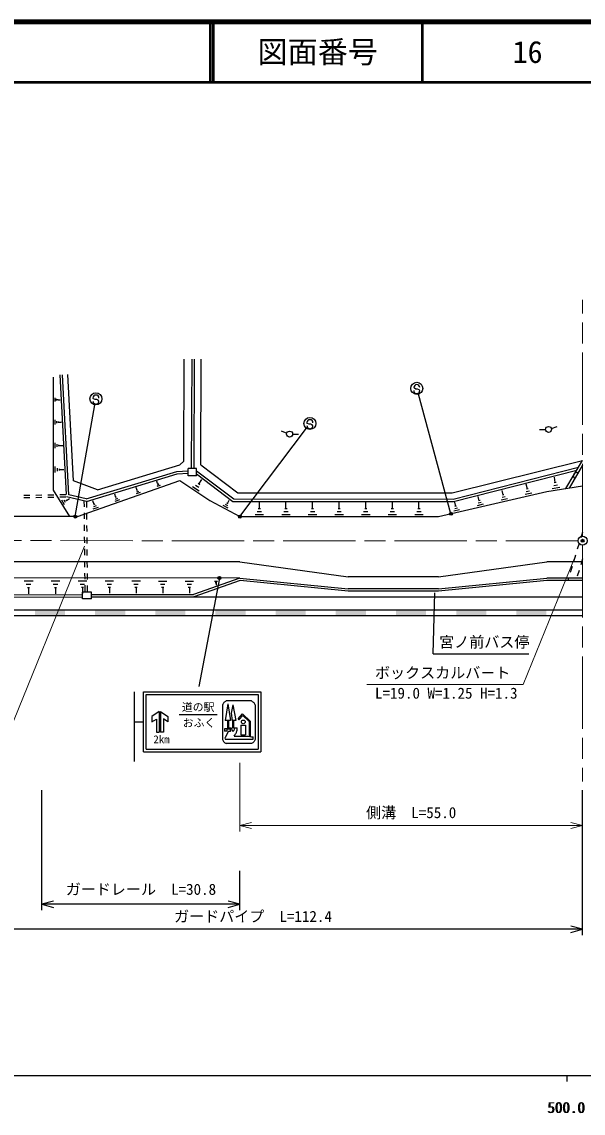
# Model space of a CAD drawing. Units: millimetres, scale not verified. Extents: x 40000 to 680000, y 20000 to 380000.
# Drawn here: x 477452 to 570731, y 198715 to 380000 of the extents above; entities that cross this region are included whole.
import ezdxf
from ezdxf.enums import TextEntityAlignment as Align

# ---------------------------------------------------------------- set-up
doc = ezdxf.new("R2010")
doc.units = ezdxf.units.MM
doc.header["$LTSCALE"] = 1000
doc.header["$PDMODE"] = 32
doc.header["$PDSIZE"] = 500
doc.linetypes.add('CHAIN', pattern=[18.5, 12, -1.5, 3.5, -1.5])
for name, color, linetype, lineweight in [('S-BGD', 7, 'Continuous', 25), ('S-BMK', 2, 'CHAIN', 13), ('S-BMK-SRVR', 3, 'Continuous', 25), ('S-STR-HTXT', 7, 'Continuous', 13), ('S-STR-STRC', 7, 'Continuous', 25), ('S-TTL', 2, 'Continuous', 140), ('S-TTL-BAND', 7, 'Continuous', 25), ('S-TTL-LINE', 7, 'Continuous', 50)]:
    doc.layers.add(name, color=color, linetype=linetype, lineweight=lineweight)
doc.layers.add('S-OTRS', color=6, linetype='Continuous')
doc.layers.add('S-TTL-TXT', color=7, linetype='Continuous')
doc.styles.add('ＭＳ ゴシック', font='')
doc.styles.get('ＭＳ ゴシック').set_extended_font_data('MS Gothic')

msp = doc.modelspace()

# ---------------------------------------------------------------- hatches: boundary and pattern name
at = {"layer": 'S-BGD'}
for points in [[(484627, 281317), (479627, 281318), (479627, 282318), (484627, 282317)], [(494627, 281315), (489627, 281316), (489627, 282316), (494627, 282315)], [(504627, 281313), (499627, 281314), (499627, 282314), (504627, 282313)], [(514627, 281312), (509627, 281313), (509627, 282313), (514627, 282312)], [(524627, 281310), (519627, 281311), (519627, 282311), (524627, 282310)], [(534627, 281309), (529627, 281309), (529627, 282309), (534627, 282309)], [(544627, 281307), (539627, 281308), (539627, 282308), (544627, 282307)], [(554627, 281305), (549627, 281306), (549627, 282306), (554627, 282305)], [(564627, 281304), (559627, 281304), (559627, 282304), (564627, 282304)]]:
    msp.add_hatch(color=256, dxfattribs=at).paths.add_polyline_path(points)

# ---------------------------------------------------------------- linework, layer by layer
for p, q in [((504355, 307001), (504412, 323975)), ((505671, 305807), (505731, 323970)), ((506071, 305807), (506131, 323969)), ((507203, 306433), (507261, 323965)), ((482717, 302207), (482692, 320996)), ((484876, 301491), (483827, 321365)), ((485280, 301414), (484226, 321386)), ((486054, 303773), (485122, 321433)), ((482998, 316930), (482997, 317524)), ((483209, 317079), (483209, 317376)), ((483421, 317153), (483421, 317302)), ((483421, 317228), (483845, 317228)), ((483003, 313136), (483002, 313863)), ((483262, 313318), (483262, 313682)), ((483522, 313409), (483522, 313591)), ((483522, 313500), (484042, 313501)), ((520548, 312058), (521480, 311696)), ((563472, 312288), (564472, 312288)), ((565443, 312456), (566385, 312791)), ((483008, 309199), (483007, 310066)), ((522446, 311515), (523446, 311515)), ((483317, 309416), (483317, 309850)), ((483627, 309525), (483626, 309742)), ((483627, 309633), (484246, 309634)), ((490043, 302273), (503720, 306426)), ((504355, 307001), (503720, 306426)), ((507203, 306433), (513326, 301785)), ((548953, 301779), (570631, 307125)), ((567861, 302484), (570631, 307125)), ((483013, 305115), (483012, 306127)), ((483374, 305368), (483373, 305874)), ((483735, 305495), (483735, 305748)), ((483735, 305622), (484458, 305623)), ((488169, 300755), (503183, 305314)), ((488183, 300342), (503255, 304918)), ((503183, 305314), (505068, 305431)), ((503255, 304918), (505068, 305030)), ((506468, 305807), (505068, 305807)), ((505068, 304557), (505068, 305807)), ((506468, 304557), (506468, 305807)), ((506468, 305438), (512659, 300740)), ((506468, 304936), (512524, 300340)), ((549120, 300734), (569960, 306000)), ((549169, 300334), (569670, 305514)), ((570631, 306333), (568381, 302562)), ((490043, 302273), (486054, 303773)), ((486684, 297816), (503685, 303814)), ((500015, 303284), (499874, 303682)), ((500434, 302985), (499876, 302788)), ((500084, 303309), (499945, 303260)), ((500224, 303135), (499946, 303036)), ((503685, 303814), (508684, 300513)), ((506468, 304557), (505068, 304557)), ((506900, 302050), (505799, 302777)), ((506885, 302625), (506334, 302989)), ((507007, 303109), (506731, 303291)), ((506869, 303200), (507389, 303987)), ((561456, 302394), (561271, 303186)), ((564684, 302004), (570631, 302903)), ((566479, 303046), (565839, 302949)), ((566250, 303479), (565929, 303431)), ((566090, 303455), (565951, 304369)), ((477774, 300958), (478774, 300977)), ((477781, 301359), (478781, 301377)), ((479774, 300996), (480774, 301014)), ((479780, 301396), (480780, 301415)), ((481773, 301033), (482773, 301052)), ((481780, 301433), (482780, 301452)), ((485408, 297817), (482717, 302207)), ((483773, 301071), (484773, 301089)), ((483780, 301471), (484780, 301489)), ((488183, 300342), (484897, 301092)), ((488169, 300755), (485280, 301414)), ((493083, 301011), (492889, 301561)), ((493180, 301045), (492987, 300977)), ((496602, 302165), (496435, 302638)), ((497100, 301809), (496438, 301575)), ((496685, 302194), (496519, 302136)), ((496851, 301987), (496520, 301870)), ((513326, 301785), (548953, 301779)), ((546684, 297806), (564684, 302004)), ((553464, 300453), (553297, 301171)), ((557434, 301417), (557258, 302172)), ((557786, 301101), (557258, 300978)), ((557566, 301448), (557302, 301386)), ((562195, 301731), (561086, 301473)), ((561826, 302063), (561271, 301933)), ((561595, 302426), (561317, 302362)), ((566868, 302637), (565588, 302444)), ((484551, 299789), (484086, 300548)), ((484706, 300145), (484473, 300524)), ((484918, 300406), (484802, 300596)), ((484860, 300501), (485402, 300833)), ((487783, 300433), (487792, 299433)), ((488183, 300342), (488193, 299342)), ((489455, 299821), (489233, 300451)), ((490119, 299346), (489236, 299035)), ((489565, 299860), (489345, 299782)), ((489787, 299584), (489346, 299428)), ((493663, 300596), (492892, 300324)), ((493373, 300804), (492988, 300668)), ((508684, 300513), (513684, 297812)), ((511717, 299215), (510936, 299637)), ((511673, 299600), (511282, 299811)), ((511726, 299932), (511530, 300037)), ((511628, 299985), (511930, 300543)), ((512524, 300340), (549169, 300334)), ((512659, 300740), (549120, 300734)), ((517102, 299125), (516747, 299125)), ((516925, 299125), (516925, 300140)), ((521522, 299125), (521167, 299125)), ((521344, 299125), (521345, 300139)), ((525942, 299124), (525587, 299124)), ((525764, 299124), (525764, 300138)), ((530361, 299123), (530006, 299123)), ((530184, 299123), (530184, 300137)), ((534781, 299123), (534426, 299123)), ((534604, 299123), (534604, 300137)), ((539201, 299122), (538846, 299122)), ((539023, 299122), (539023, 300136)), ((543621, 299121), (543266, 299121)), ((543443, 299121), (543443, 300135)), ((549864, 299216), (549386, 299104)), ((549546, 299501), (549387, 300183)), ((549665, 299529), (549426, 299473)), ((554135, 299852), (553129, 299617)), ((553799, 300152), (553297, 300035)), ((553590, 300482), (553339, 300423)), ((558139, 300785), (557082, 300539)), ((486684, 297816), (456684, 297821)), ((487801, 298433), (487810, 297433)), ((488202, 298342), (488211, 297342)), ((513684, 297812), (546684, 297806)), ((517634, 298111), (516215, 298111)), ((517279, 298618), (516570, 298618)), ((522054, 298111), (520634, 298111)), ((521699, 298618), (520989, 298618)), ((526474, 298110), (525054, 298110)), ((526119, 298617), (525409, 298617)), ((530894, 298109), (529474, 298109)), ((530539, 298616), (529829, 298616)), ((535313, 298108), (533894, 298109)), ((534958, 298615), (534249, 298616)), ((539733, 298108), (538313, 298108)), ((539378, 298615), (538668, 298615)), ((544153, 298107), (542733, 298107)), ((543798, 298614), (543088, 298614)), ((550182, 298930), (549227, 298708)), ((487819, 296433), (487829, 295433)), ((488220, 296342), (488229, 295342)), ((487838, 294433), (487847, 293433)), ((488239, 294342), (488248, 293342)), ((570629, 295248), (570338, 294292)), ((487856, 292433), (487865, 291433)), ((488257, 292342), (488266, 291342)), ((570047, 293335), (569756, 292378)), ((513682, 290312), (74565, 290384)), ((487874, 290433), (487884, 289434)), ((488275, 290342), (488285, 289342)), ((513682, 290312), (531682, 287809)), ((546682, 287807), (564682, 290304)), ((570629, 290303), (564682, 290304)), ((569465, 291421), (569174, 290465)), ((570629, 290780), (570337, 289824)), ((487893, 288434), (487902, 287434)), ((488294, 288342), (488303, 287342)), ((568883, 289508), (568591, 288551)), ((570046, 288867), (569755, 287910)), ((513682, 287612), (278682, 287650)), ((477826, 287118), (479310, 287118)), ((478197, 286588), (478939, 286588)), ((482313, 287117), (483790, 287117)), ((482682, 286590), (483421, 286590)), ((486793, 287116), (488263, 287116)), ((487161, 286591), (487895, 286591)), ((487911, 286434), (487920, 285434)), ((491282, 287116), (492713, 287115)), ((491640, 286604), (492355, 286604)), ((495713, 287115), (497145, 287115)), ((496071, 286604), (496787, 286603)), ((500145, 287114), (501576, 287114)), ((500503, 286603), (501218, 286603)), ((504576, 287113), (506007, 287113)), ((504934, 286602), (505650, 286602)), ((513682, 287612), (505971, 284868)), ((513731, 287205), (506040, 284468)), ((509475, 287113), (509971, 287113)), ((509599, 286935), (509847, 286935)), ((509661, 286758), (509785, 286758)), ((509723, 286758), (509723, 286403)), ((513682, 287612), (531682, 285809)), ((531662, 285409), (513731, 287205)), ((546682, 287807), (531682, 287809)), ((546682, 285806), (564682, 287604)), ((564702, 287204), (546702, 285406)), ((570628, 287603), (564682, 287604)), ((570628, 287203), (564702, 287204)), ((568300, 287595), (568181, 287203)), ((478382, 286058), (478753, 286058)), ((478568, 286058), (478568, 284998)), ((482867, 286062), (483236, 286062)), ((483051, 286062), (483051, 285008)), ((487344, 286067), (487712, 286066)), ((487528, 286066), (487528, 285017)), ((489048, 285287), (487528, 285287)), ((487528, 284151), (487528, 285287)), ((488312, 286342), (488321, 285342)), ((489048, 284150), (489048, 285287)), ((489048, 284871), (505971, 284868)), ((491819, 286093), (492176, 286093)), ((491998, 286093), (491997, 285071)), ((496250, 286092), (496608, 286092)), ((496429, 286092), (496429, 285070)), ((500681, 286092), (501039, 286092)), ((500860, 286092), (500860, 285069)), ((505113, 286091), (505471, 286091)), ((505292, 286091), (505291, 285068)), ((546702, 285406), (531662, 285409)), ((546682, 285806), (531682, 285809)), ((545811, 275013), (546060, 285149)), ((489048, 284150), (487528, 284151)), ((489048, 284471), (570628, 284458)), ((545811, 275013), (561675, 275013))]:
    msp.add_line(p, q, dxfattribs=at)
for points in [[(487528, 284817), (464928, 284770), (433926, 284667), (351233, 284608), (279171, 284710), (274082, 286612)], [(487528, 284417), (464929, 284370), (433927, 284267), (351233, 284208), (279098, 284310), (273682, 286334)], [(68681, 281796), (167928, 281780), (268678, 282352), (570627, 282303)], [(570627, 281303), (268681, 281352), (167931, 280780), (68681, 280796)]]:
    msp.add_lwpolyline(points, dxfattribs=at)
for centre in [(521946, 311515), (564972, 312288)]:
    msp.add_circle(centre, 500, dxfattribs=at)
msp.add_arc((569606, 304616), 500, 59.16901, 239.16901, dxfattribs=at)
at = {"layer": 'S-BMK'}
for p, q in [((570629, 294553), (570636, 333803)), ((569879, 293803), (469433, 293819)), ((570629, 293053), (570623, 253803))]:
    msp.add_line(p, q, dxfattribs=at)
at = {"layer": 'S-BMK-SRVR'}
msp.add_circle((570629, 293803), 750, dxfattribs=at)
msp.add_point((570629, 293803), dxfattribs=at)
at = {"layer": 'S-OTRS'}
msp.add_point((570629, 293803), dxfattribs=at)
at = {"layer": 'S-STR-HTXT'}
for p, q in [((474537, 260000), (487852, 292909)), ((560758, 269902), (569394, 291190)), ((534758, 269902), (560758, 269902)), ((513682, 245501), (513682, 256936)), ((515614, 247018), (513682, 246501)), ((570623, 246501), (568691, 247018)), ((570623, 246501), (513682, 246501)), ((513682, 246501), (515614, 245983)), ((568691, 245983), (570623, 246501))]:
    msp.add_line(p, q, dxfattribs=at)
at = {"layer": 'S-STR-STRC'}
for p, q in [((542681, 319127), (542581, 319245)), ((542926, 318987), (542681, 319127)), ((489372, 317392), (489272, 317510)), ((489617, 317253), (489372, 317392)), ((489917, 317251), (489617, 317253)), ((490162, 317139), (489917, 317251)), ((543226, 318985), (542926, 318987)), ((543472, 318873), (543226, 318985)), ((548744, 298287), (543343, 318151)), ((543577, 318737), (543472, 318873)), ((486343, 297816), (489599, 316396)), ((490268, 317003), (490162, 317139)), ((513684, 297812), (524730, 312490)), ((524932, 313300), (524833, 313418)), ((525177, 313160), (524932, 313300)), ((525478, 313158), (525177, 313160)), ((525723, 313046), (525478, 313158)), ((525829, 312910), (525723, 313046)), ((510279, 287612), (506879, 269617)), ((496168, 257115), (496168, 268717)), ((497680, 258740), (497680, 268717)), ((497680, 268717), (517180, 268717)), ((517180, 268717), (517180, 258740)), ((498133, 259194), (498133, 268263)), ((498133, 268263), (516726, 268263)), ((510787, 266516), (510787, 260771)), ((511702, 266733), (511240, 263955)), ((515619, 267187), (511396, 267187)), ((511702, 266733), (512149, 263955)), ((512491, 266552), (512254, 265141)), ((512491, 266552), (513027, 263955)), ((516228, 266516), (516228, 260771)), ((516726, 268263), (516726, 259194)), ((500285, 265465), (499068, 264593)), ((500285, 265465), (500292, 262002)), ((500512, 265465), (500519, 262002)), ((500512, 265465), (501731, 264598)), ((509924, 264862), (503575, 264862)), ((512254, 265141), (512424, 263955)), ((513403, 264198), (514137, 265054)), ((513540, 264080), (514150, 264791)), ((514137, 265054), (515412, 263840)), ((514150, 264791), (515231, 263762)), ((496168, 263728), (497680, 263728)), ((499068, 264593), (499070, 263708)), ((499070, 263708), (499817, 264190)), ((499817, 264190), (499820, 262002)), ((501733, 263713), (500984, 264192)), ((500984, 264192), (500989, 262004)), ((501731, 264598), (501733, 263713)), ((512149, 263955), (511240, 263955)), ((511603, 263955), (511603, 262548)), ((511784, 263955), (511784, 262730)), ((513027, 263955), (512424, 263955)), ((512437, 263955), (512437, 262730)), ((512619, 263955), (512619, 262730)), ((513403, 264198), (513540, 264080)), ((513870, 263177), (513870, 261545)), ((513870, 263177), (514596, 263177)), ((514596, 263177), (514596, 261545)), ((515231, 263762), (515231, 261304)), ((515412, 263840), (515412, 261260)), ((499820, 262001), (500290, 262002)), ((500989, 262003), (500519, 262002)), ((511512, 262548), (511105, 262548)), ((511105, 262548), (511105, 262186)), ((511512, 262186), (511105, 262186)), ((511749, 262104), (511239, 261051)), ((511512, 262548), (511512, 262186)), ((511603, 262548), (512089, 262548)), ((511784, 262730), (512186, 262730)), ((512094, 262134), (511784, 262134)), ((512147, 262210), (512147, 262497)), ((512437, 262730), (512619, 262730)), ((512750, 261363), (514987, 261363)), ((512771, 262727), (513244, 262727)), ((513870, 261545), (514596, 261545)), ((514987, 261363), (515612, 261211)), ((515612, 261211), (515908, 261211)), ((515908, 260819), (515908, 261211)), ((511297, 260819), (515908, 260819)), ((515619, 260100), (511396, 260100)), ((497680, 258740), (517180, 258740)), ((498133, 259194), (516726, 259194)), ((480802, 232411), (480802, 252365)), ((570623, 228263), (570623, 252365)), ((513682, 232411), (513682, 238987)), ((482734, 233929), (480802, 233411)), ((513682, 233411), (511750, 233929)), ((480802, 233411), (482734, 232894)), ((513682, 233411), (480802, 233411)), ((511750, 232894), (513682, 233411)), ((570623, 229263), (461105, 229263)), ((570623, 229263), (568691, 229780)), ((568691, 228745), (570623, 229263))]:
    msp.add_line(p, q, dxfattribs=at)
for centre, radius in [((543080, 319116), 1000), ((489771, 317381), 1000), ((525332, 313289), 1000), ((486343, 297816), 150), ((486343, 297816), 120), ((486343, 297816), 90), ((486343, 297816), 60), ((486343, 297816), 30), ((486343, 297816), 20), ((513684, 297812), 150), ((513684, 297812), 120), ((513684, 297812), 90), ((513684, 297812), 60), ((513684, 297812), 30), ((513684, 297812), 20), ((548744, 298287), 150), ((548744, 298287), 120), ((548744, 298287), 90), ((548744, 298287), 60), ((548744, 298287), 30), ((548744, 298287), 20), ((510279, 287612), 150), ((510279, 287612), 120), ((510279, 287612), 90), ((510279, 287612), 60), ((510279, 287612), 30), ((510279, 287612), 20), ((514253, 263716), 309)]:
    msp.add_circle(centre, radius, dxfattribs=at)
for centre, start, end in [((543081, 319241), 359.55488, 179.55488), ((489772, 317506), 359.55488, 179.55488), ((543077, 318741), 179.55488, 359.55488), ((489768, 317006), 179.55488, 359.55488), ((525333, 313414), 359.55488, 179.55488), ((525329, 312914), 179.55488, 359.55488)]:
    msp.add_arc(centre, 500, start, end, dxfattribs=at)
for points, knots in [([(511396, 267187), (511221, 267088), (511146, 267046), (511024, 266912), (510903, 266779), (510868, 266700), (510787, 266516)], [0, 0, 0, 0, 1, 1, 1, 2, 2, 2, 2]), ([(515619, 267187), (515794, 267088), (515869, 267046), (515991, 266912), (516112, 266779), (516147, 266700), (516228, 266516)], [0, 0, 0, 0, 1, 1, 1, 2, 2, 2, 2]), ([(511239, 261051), (511218, 261001), (511200, 260965), (511217, 260913), (511233, 260867), (511258, 260847), (511297, 260819)], [0, 0, 0, 0, 1, 1, 1, 2, 2, 2, 2]), ([(511749, 262104), (511754, 262115), (511756, 262123), (511766, 262129), (511772, 262132), (511777, 262133), (511784, 262134)], [0, 0, 0, 0, 1, 1, 1, 2, 2, 2, 2]), ([(512089, 262548), (512105, 262547), (512116, 262547), (512129, 262536), (512141, 262525), (512143, 262513), (512147, 262497)], [0, 0, 0, 0, 1, 1, 1, 2, 2, 2, 2]), ([(512147, 262210), (512142, 262188), (512140, 262177), (512127, 262161), (512117, 262148), (512110, 262143), (512094, 262134)], [0, 0, 0, 0, 1, 1, 1, 2, 2, 2, 2]), ([(512186, 262730), (512209, 262720), (512223, 262716), (512237, 262698), (512247, 262685), (512250, 262676), (512256, 262662), (512320, 262519), (512325, 262425), (512407, 262291), (512448, 262222), (512465, 262195), (512524, 262122)], [0, 0, 0, 0, 1, 1, 1, 2, 2, 2, 3, 3, 3, 4, 4, 4, 4]), ([(512771, 262727), (512763, 262541), (512777, 262437), (512681, 262293), (512630, 262218), (512600, 262182), (512524, 262122)], [0, 0, 0, 0, 1, 1, 1, 2, 2, 2, 2]), ([(512750, 261363), (512901, 261573), (512954, 261645), (513047, 261845), (513132, 262027), (513180, 262133), (513216, 262330), (513243, 262483), (513246, 262547), (513244, 262727)], [0, 0, 0, 0, 1, 1, 1, 2, 2, 2, 3, 3, 3, 3]), ([(510787, 260771), (510868, 260587), (510903, 260508), (511024, 260374), (511146, 260241), (511221, 260199), (511396, 260100)], [0, 0, 0, 0, 1, 1, 1, 2, 2, 2, 2]), ([(516228, 260771), (516147, 260587), (516112, 260508), (515991, 260374), (515869, 260241), (515794, 260199), (515619, 260100)], [0, 0, 0, 0, 1, 1, 1, 2, 2, 2, 2])]:
    msp.add_open_spline(points, degree=3, knots=knots, dxfattribs=at)
for p in [(486343, 297816), (513684, 297812), (548744, 298287), (510279, 287612)]:
    msp.add_point(p, dxfattribs=at)
at = {"layer": 'S-TTL'}
msp.add_line((680000, 380000), (40000, 380000), dxfattribs=at)
at = {"layer": 'S-TTL-BAND'}
for p, q in [((40000, 205000), (579000, 205000)), ((568000, 205000), (568000, 204000))]:
    msp.add_line(p, q, dxfattribs=at)
at = {"layer": 'S-TTL-LINE'}
for p, q in [((508747, 380000), (508747, 370000)), ((509247, 380000), (509247, 370000)), ((543997, 380000), (543997, 370000)), ((40000, 370000), (680000, 370000))]:
    msp.add_line(p, q, dxfattribs=at)

# ---------------------------------------------------------------- texts
at = {"layer": 'S-BGD', "style": 'ＭＳ ゴシック'}
msp.add_text('宮ノ前バス停', height=1833, dxfattribs=at).set_placement((546805, 275513), align=Align.BOTTOM_LEFT)
at = {"layer": 'S-STR-HTXT', "style": 'ＭＳ ゴシック'}
msp.add_text('ボックスカルバ－ト', height=1833, dxfattribs=at).set_placement((536133, 270402), align=Align.BOTTOM_LEFT)
msp.add_text('L=19.0 W=1.25 H=1.3', height=1833, dxfattribs=at).set_placement((536133, 269402), align=Align.TOP_LEFT)
msp.add_text('側溝\u3000L=55.0', height=1833, dxfattribs=at).set_placement((542152, 247176), align=Align.BOTTOM_CENTER)
at = {"layer": 'S-STR-STRC', "style": 'ＭＳ ゴシック'}
for s, p in [('道の駅', (506750, 266164)), ('おふく', (506897, 263545)), ('2km', (500662, 260814))]:
    msp.add_text(s, height=1320, dxfattribs=at).set_placement(p, align=Align.MIDDLE_CENTER)
for s, p in [('ガードレール\u3000L=30.8', (497242, 234438)), ('ガードパイプ\u3000L=112.4', (515864, 229938))]:
    msp.add_text(s, height=1833, dxfattribs=at).set_placement(p, align=Align.BOTTOM_CENTER)
at = {"layer": 'S-TTL-BAND', "style": 'ＭＳ ゴシック'}
for p in [(567844, 198195), (568000, 198195)]:
    msp.add_text('500.0', height=1833, dxfattribs=at).set_placement(p, align=Align.BOTTOM_CENTER)
at = {"layer": 'S-TTL-TXT', "style": 'ＭＳ ゴシック'}
for s, p in [('図面番号', (526622, 375000)), ('16', (561497, 375000))]:
    msp.add_text(s, height=3666, dxfattribs=at).set_placement(p, align=Align.MIDDLE_CENTER)

doc.saveas('drawing.dxf')
